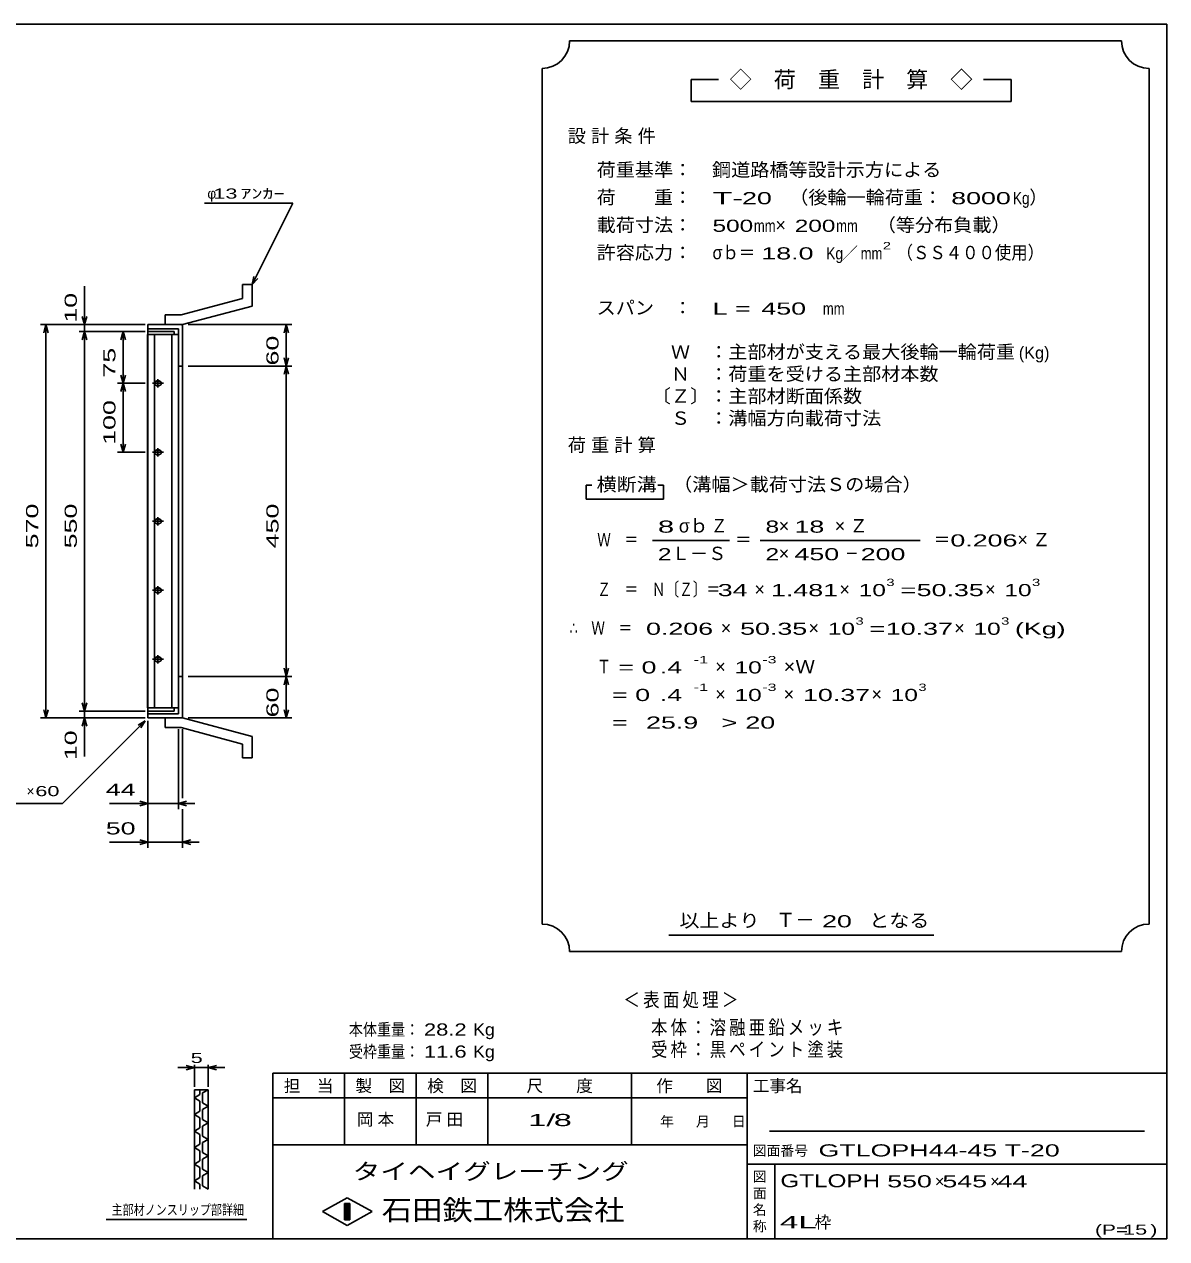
# Model space of a CAD drawing. Units: millimetres, scale not verified. Extents: x -1456 to 1385, y -1026 to 843.
# Drawn here: x -271 to 1385, y -917 to 843 of the extents above; entities that cross this region are included whole.
import ezdxf
from ezdxf.enums import TextEntityAlignment as Align

# ---------------------------------------------------------------- set-up
doc = ezdxf.new("R2010")
doc.units = ezdxf.units.MM
doc.header["$LTSCALE"] = 8
for name, color, linetype, lineweight in [('0_2', 150, 'Continuous', 25), ('16', 3, 'Continuous', 25), ('19', 6, 'Continuous', 25), ('22', 4, 'Continuous', 25), ('32', 4, 'Continuous', 25), ('54', 2, 'Continuous', 25), ('56', 2, 'Continuous', 25)]:
    doc.layers.add(name, color=color, linetype=linetype, lineweight=lineweight)
doc.styles.add('ベクトル', font='')
doc.styles.get('ベクトル').set_extended_font_data('ベクトル')

msp = doc.modelspace()

# ---------------------------------------------------------------- linework, layer by layer
at = {"layer": '0_2'}
for p, q in [((-1383.2, 842.8), (1384.8, 842.8)), ((1384.8, 842.8), (1384.8, -917.2)), ((1384.8, -677.2), (88.8, -677.2)), ((88.8, -677.2), (88.8, -917.2)), ((192.8, -677.2), (192.8, -781.2)), ((296.8, -781.2), (296.8, -677.2)), ((400.8, -677.2), (400.8, -781.2)), ((608.8, -781.2), (608.8, -677.2)), ((776.8, -677.2), (776.8, -917.2)), ((776.8, -713.2), (88.8, -713.2)), ((1352.8, -761.2), (808.8, -761.2)), ((88.8, -781.2), (776.8, -781.2)), ((776.8, -809.2), (1384.8, -809.2)), ((816.8, -917.2), (816.8, -809.2)), ((160.8, -878), (196.8, -858)), ((196.8, -858), (232.8, -878)), ((196.8, -898), (160.8, -878)), ((192.8, -866), (200.8, -866)), ((192.8, -890), (192.8, -866)), ((192.8, -866), (194.4, -866)), ((194.4, -866), (194.4, -890)), ((196, -890), (196, -866)), ((196, -866), (197.6, -866)), ((232.8, -878), (196.8, -898)), ((197.6, -866), (197.6, -890)), ((199.2, -890), (199.2, -866)), ((199.2, -866), (200.8, -866)), ((200.8, -866), (200.8, -890)), ((200.8, -866), (200.8, -890)), ((200.8, -890), (192.8, -890)), ((194.4, -890), (196, -890)), ((197.6, -890), (199.2, -890)), ((1384.8, -917.2), (-1383.2, -917.2))]:
    msp.add_line(p, q, dxfattribs=at)
at = {"layer": '16'}
for p, q in [((-92.7, -148), (-92.7, 393)), ((-92.7, 393), (-92, 393)), ((-54, 397.5), (-92, 397.5)), ((-92, 397.5), (-92, 393)), ((-92, 393), (-54, 393)), ((-92, 393), (-92, -148)), ((-48, 393), (-92, 393)), ((-82.5, 393), (-82.5, -148)), ((-57.5, -148), (-57.5, 393)), ((-54, 393), (-54, 397.5)), ((-48, -148), (-48, 393)), ((-85.5, 322.5), (-69.5, 322.5)), ((-75.5, 325.5), (-79.5, 325.5)), ((-79.5, 319.5), (-75.5, 319.5)), ((-77.5, 328.5), (-77.5, 316.5)), ((-85.5, 222.5), (-69.5, 222.5)), ((-75.5, 225.5), (-79.5, 225.5)), ((-79.5, 219.5), (-75.5, 219.5)), ((-77.5, 228.5), (-77.5, 216.5)), ((-75.5, 125.5), (-79.5, 125.5)), ((-77.5, 128.5), (-77.5, 116.5)), ((-85.5, 122.5), (-69.5, 122.5)), ((-79.5, 119.5), (-75.5, 119.5)), ((-85.5, 22.5), (-69.5, 22.5)), ((-75.5, 25.5), (-79.5, 25.5)), ((-79.5, 19.5), (-75.5, 19.5)), ((-77.5, 28.5), (-77.5, 16.5)), ((-85.5, -77.5), (-69.5, -77.5)), ((-75.5, -74.5), (-79.5, -74.5)), ((-79.5, -80.5), (-75.5, -80.5)), ((-77.5, -71.5), (-77.5, -83.5)), ((-92, -148), (-92.7, -148)), ((-92, -148), (-54, -148)), ((-92, -152.5), (-92, -148)), ((-92, -148), (-48, -148)), ((-54, -152.5), (-92, -152.5)), ((-54, -148), (-54, -152.5))]:
    msp.add_line(p, q, dxfattribs=at)
for centre, radius, start, end in [((-79.5, 322.5), 3, 90, 270), ((-77.5, 322.5), 4, 46.6, 133.4), ((-77.5, 322.5), 4, 226.6, 313.4), ((-75.5, 322.5), 3, 270, 90), ((-79.5, 222.5), 3, 90, 270), ((-77.5, 222.5), 4, 46.6, 133.4), ((-77.5, 222.5), 4, 226.6, 313.4), ((-75.5, 222.5), 3, 270, 90), ((-79.5, 122.5), 3, 90, 270), ((-77.5, 122.5), 4, 46.6, 133.4), ((-75.5, 122.5), 3, 270, 90), ((-77.5, 122.5), 4, 226.6, 313.4), ((-79.5, 22.5), 3, 90, 270), ((-77.5, 22.5), 4, 46.6, 133.4), ((-77.5, 22.5), 4, 226.6, 313.4), ((-75.5, 22.5), 3, 270, 90), ((-79.5, -77.5), 3, 90, 270), ((-77.5, -77.5), 4, 46.6, 133.4), ((-77.5, -77.5), 4, 226.6, 313.4), ((-75.5, -77.5), 3, 270, 90)]:
    msp.add_arc(centre, radius, start, end, dxfattribs=at)
at = {"layer": '19'}
for p, q in [((45, 465.5), (59, 465.5)), ((45, 445.5), (45, 465.5)), ((59, 434.5), (59, 465.5)), ((45, 445.5), (-44, 421.5)), ((-42, 407.5), (59, 434.5)), ((-92, 397.5), (-92, 407.5)), ((-92, 407.5), (-43, 407.5)), ((-67, 421.5), (-44, 421.5)), ((-67, 407.5), (-67, 421.5)), ((-67, 407.5), (-42, 407.5)), ((-43, 407.5), (-42, 406.5)), ((-42, 406.5), (-42, -161.5)), ((-48, 401.5), (-92, 401.5)), ((-48, -156.5), (-48, 401.5)), ((-42, 347.5), (-48, 347.5)), ((-42, -102.5), (-48, -102.5)), ((-92, -162.5), (-92, -152.5)), ((-92, -156.5), (-48, -156.5)), ((-43, -162.5), (-92, -162.5)), ((-67, -162.5), (-42, -162.5)), ((-67, -176.5), (-67, -162.5)), ((-42, -161.5), (-43, -162.5)), ((59, -189.5), (-42, -162.5)), ((-67, -176.5), (-44, -176.5)), ((45, -200.5), (-44, -176.5)), ((59, -220.5), (59, -189.5)), ((45, -220.5), (45, -200.5)), ((45, -220.5), (59, -220.5))]:
    msp.add_line(p, q, dxfattribs=at)
at = {"layer": '22'}
for p, q in [((-10, 583.5), (118, 583.5)), ((59, 465.5), (118, 583.5)), ((59, 465.5), (61.4, 477.2)), ((-184, 407.5), (-184, 463.5)), ((59, 465.5), (67, 474.3)), ((-248, 407.5), (-96, 407.5)), ((-243.2, 395.5), (-240, 407.5)), ((-236.8, 395.5), (-240, 407.5)), ((-240, -162.5), (-240, 407.5)), ((-96, 407.5), (-192, 407.5)), ((-184, 407.5), (-187.2, 419.5)), ((-180.8, 419.5), (-184, 407.5)), ((-184, 407.5), (-184, 397.5)), ((-34, 407.5), (116.4, 407.5)), ((105.2, 395.5), (108.4, 407.5)), ((111.6, 395.5), (108.4, 407.5)), ((108.4, 347.5), (108.4, 407.5)), ((-192, 397.5), (-96, 397.5)), ((-187.2, 385.5), (-184, 397.5)), ((-180.8, 385.5), (-184, 397.5)), ((-184, -152.5), (-184, 397.5)), ((-96, 397.5), (-136, 397.5)), ((-128, 397.5), (-131.2, 385.5)), ((-124.8, 385.5), (-128, 397.5)), ((-128, 397.5), (-128, 322.5)), ((108.4, 347.5), (105.2, 359.5)), ((108.4, 347.5), (111.6, 359.5)), ((-128, 322.5), (-131.2, 334.5)), ((-124.8, 334.5), (-128, 322.5)), ((-34, 347.5), (116.4, 347.5)), ((105.2, 335.5), (108.4, 347.5)), ((111.6, 335.5), (108.4, 347.5)), ((108.4, -102.5), (108.4, 347.5)), ((-136, 322.5), (-96, 322.5)), ((-128, 322.5), (-131.2, 310.5)), ((-124.8, 310.5), (-128, 322.5)), ((-128, 322.5), (-128, 222.5)), ((-128, 222.5), (-131.2, 234.5)), ((-124.8, 234.5), (-128, 222.5)), ((-136, 222.5), (-96, 222.5)), ((-34, -102.5), (116.4, -102.5)), ((108.4, -102.5), (105.2, -90.5)), ((105.2, -114.5), (108.4, -102.5)), ((108.4, -102.5), (111.6, -90.5)), ((111.6, -114.5), (108.4, -102.5)), ((108.4, -162.5), (108.4, -102.5)), ((-184, -152.5), (-187.2, -140.5)), ((-184, -152.5), (-180.8, -140.5)), ((-240, -162.5), (-243.2, -150.5)), ((-240, -162.5), (-236.8, -150.5)), ((-192, -152.5), (-96, -152.5)), ((-184, -162.5), (-184, -152.5)), ((108.4, -162.5), (105.2, -150.5)), ((108.4, -162.5), (111.6, -150.5)), ((-248, -162.5), (-96, -162.5)), ((-216, -286.5), (-96, -166.5)), ((-192, -162.5), (-96, -162.5)), ((-187.2, -174.5), (-184, -162.5)), ((-180.8, -174.5), (-184, -162.5)), ((-184, -218.5), (-184, -162.5)), ((-106.4, -172.9), (-96, -166.5)), ((-102.4, -176.9), (-96, -166.5)), ((-92, -294.5), (-92, -166.5)), ((-92, -350.5), (-92, -166.5)), ((-34, -162.5), (116.4, -162.5)), ((-48, -294.5), (-48, -178.7)), ((-42, -278.5), (-42, -178.7)), ((-376, -286.5), (-216, -286.5)), ((-148, -286.5), (-92, -286.5)), ((-92, -286.5), (-104, -283.3)), ((-104, -289.7), (-92, -286.5)), ((-92, -286.5), (-48, -286.5)), ((-48, -286.5), (-36, -283.3)), ((-36, -289.7), (-48, -286.5)), ((-48, -286.5), (-24, -286.5)), ((-42, -350.5), (-42, -294.5)), ((-148, -342.5), (-92, -342.5)), ((-92, -342.5), (-104, -339.3)), ((-104, -345.7), (-92, -342.5)), ((-92, -342.5), (-42, -342.5)), ((-42, -342.5), (-30, -339.3)), ((-30, -345.7), (-42, -342.5)), ((-42, -342.5), (-18, -342.5))]:
    msp.add_line(p, q, dxfattribs=at)
at = {"layer": '32'}
for p, q in [((-24.8, -669.2), (-36.8, -666)), ((-24.8, -697.2), (-24.8, -665.2)), ((-4.8, -665.2), (-4.8, -697.2)), ((-4.8, -669.2), (7.2, -666)), ((-24.8, -669.2), (-48.8, -669.2)), ((-36.8, -672.4), (-24.8, -669.2)), ((-24.8, -669.2), (-4.8, -669.2)), ((7.2, -672.4), (-4.8, -669.2)), ((-4.8, -669.2), (19.2, -669.2)), ((-24.8, -701.2), (-4.8, -701.2)), ((-24.8, -845.2), (-24.8, -701.2)), ((-16.8, -701.2), (-16.8, -708.4)), ((-4.8, -701.2), (-12.8, -706)), ((-4.8, -701.2), (-4.8, -845.2)), ((-16.8, -708.4), (-24.8, -713.2)), ((-24.8, -713.2), (-16.8, -718)), ((-16.8, -718), (-16.8, -732.4)), ((-12.8, -706), (-12.8, -720.4)), ((-12.8, -720.4), (-4.8, -725.2)), ((-16.8, -732.4), (-24.8, -737.2)), ((-24.8, -737.2), (-16.8, -742)), ((-4.8, -725.2), (-12.8, -730)), ((-12.8, -730), (-12.8, -744.4)), ((-16.8, -756.4), (-24.8, -761.2)), ((-16.8, -742), (-16.8, -756.4)), ((-12.8, -744.4), (-4.8, -749.2)), ((-4.8, -749.2), (-12.8, -754)), ((-12.8, -754), (-12.8, -768.4)), ((-24.8, -761.2), (-16.8, -766)), ((-16.8, -766), (-16.8, -780.4)), ((-12.8, -768.4), (-4.8, -773.2)), ((-4.8, -773.2), (-12.8, -778)), ((-16.8, -780.4), (-24.8, -785.2)), ((-24.8, -785.2), (-16.8, -790)), ((-16.8, -790), (-16.8, -804.4)), ((-12.8, -778), (-12.8, -792.4)), ((-16.8, -804.4), (-24.8, -809.2)), ((-24.8, -809.2), (-16.8, -814)), ((-12.8, -792.4), (-4.8, -797.2)), ((-4.8, -797.2), (-12.8, -802)), ((-12.8, -802), (-12.8, -816.4)), ((-16.8, -814), (-16.8, -828.4)), ((-12.8, -816.4), (-4.8, -821.2)), ((-4.8, -821.2), (-12.8, -826)), ((-12.8, -826), (-12.8, -840.4)), ((-16.8, -828.4), (-24.8, -833.2)), ((-24.8, -833.2), (-16.8, -838)), ((-16.8, -838), (-16.8, -845.2)), ((-12.8, -840.4), (-4.8, -845.2)), ((51.2, -889.2), (-152.8, -889.2))]:
    msp.add_line(p, q, dxfattribs=at)
at = {"layer": '56', "color": 4}
for p, q in [((1319.2, 818.8), (519.2, 818.8)), ((479.2, 778.8), (479.2, -461.2)), ((1359.2, -461.2), (1359.2, 778.8)), ((735.2, 762.8), (695.2, 762.8)), ((695.2, 762.8), (695.2, 730.8)), ((1159.2, 762.8), (1119.2, 762.8)), ((1159.2, 730.8), (1159.2, 762.8)), ((695.2, 730.8), (1159.2, 730.8)), ((551.2, 174.8), (543.2, 174.8)), ((543.2, 174.8), (543.2, 154.8)), ((655.2, 174.8), (647.2, 174.8)), ((655.2, 154.8), (655.2, 174.8)), ((543.2, 154.8), (655.2, 154.8)), ((639.2, 94.8), (751.2, 94.8)), ((795.2, 94.8), (1027.2, 94.8)), ((663.2, -477.2), (1047.2, -477.2)), ((519.2, -501.2), (1319.2, -501.2))]:
    msp.add_line(p, q, dxfattribs=at)
for centre, start, end in [((479.2, 818.8), 270, 0), ((1359.2, 818.8), 180, 270), ((479.2, -501.2), 0, 90), ((1359.2, -501.2), 90, 180)]:
    msp.add_arc(centre, 40, start, end, dxfattribs=at)

# ---------------------------------------------------------------- texts
at = {"layer": '0_2', "style": 'ベクトル'}
for s, height, p in [('担\u3000当', 17.6, (104.8, -695.6)), ('製\u3000図', 17.6, (208.8, -695.6)), ('検\u3000図', 17.6, (312.8, -695.6)), ('尺\u3000\u3000度', 17.6, (456.8, -695.6)), ('作\u3000\u3000図', 17.6, (644.8, -695.6)), ('工事名', 17.6, (784.8, -695.6)), ('年', 14.7, (650.4, -747.2)), ('月', 14.7, (702.4, -747.2)), ('日', 14.7, (754.4, -747.2)), ('図面番号', 14.66, (784.8, -789.6)), ('図', 14.7, (784.8, -827.2)), ('面', 14.7, (784.8, -851.2)), ('名', 14.7, (784.8, -875.2)), ('称', 14.7, (784.8, -899.2))]:
    msp.add_text(s, height=height, dxfattribs=at).set_placement(p, align=Align.MIDDLE_LEFT)
at = {"layer": '0_2', "color": 222, "style": 'ベクトル'}
for s, height, width, p in [('タイヘイグレーチング', 23.46, 1.25, (204.8, -819.6)), ('石田鉄工株式会社', 29.33, 1.1, (246.8, -875.6))]:
    msp.add_text(s, height=height, dxfattribs=dict(at, width=width)).set_placement(p, align=Align.MIDDLE_LEFT)
at = {"layer": '22', "color": 2, "style": 'ベクトル'}
for s, height, p in [('φ', 14.7, (-6, 597.5)), ('×', 14.7, (-268, -268.5)), ('×', 17.6, (1048.8, -834)), ('×', 17.6, (1128.8, -834)), ('枠', 17.6, (874.4, -893.2))]:
    msp.add_text(s, height=height, dxfattribs=at).set_placement(p, align=Align.MIDDLE_LEFT)
for s, height, width, p in [(' 13 ', 14.66, 1.6, (-6, 597.5)), ('ｱﾝｶｰ', 14.66, 1.6, (42, 597.5)), (' 60 ', 14.66, 1.6, (-264, -268.5)), (' 44 ', 17.6, 1.65, (-164, -266.5)), (' 50 ', 17.6, 1.65, (-164, -322.5)), ('本体重量：', 17.6, 0.85, (199.2, -614)), (' 28.2', 17.6, 1.35, (299.2, -614)), ('Kg', 17.6, 1.1, (379.2, -614)), ('受枠重量：', 17.6, 0.85, (199.2, -646)), (' 11.6', 17.6, 1.35, (299.2, -646)), ('Kg', 17.6, 1.1, (379.2, -646)), ('GTLOPH', 18.77, 1.4, (824.8, -833.2)), (' 550 ', 17.6, 1.65, (968.8, -834)), (' 545 ', 17.6, 1.65, (1048.8, -834)), (' 44 ', 17.6, 1.65, (1128.8, -834)), ('4L', 17.6, 2.05, (824, -893.2)), ('(P=', 14.66, 1.55, (1280.8, -904)), (' 15 ', 14.66, 1.6, (1312.8, -904)), (')', 14.7, 1.6, (1360.8, -904))]:
    msp.add_text(s, height=height, dxfattribs=dict(at, width=width)).set_placement(p, align=Align.MIDDLE_LEFT)
at = {"layer": '22', "color": 2, "style": 'ベクトル', "width": 1.65}
for s, p in [(' 10 ', (-204, 399.5)), (' 60 ', (88.4, 337.5)), (' 75 ', (-148, 320)), (' 100 ', (-148, 222.5)), (' 570 ', (-260, 72.5)), (' 550 ', (-204, 72.5)), (' 450 ', (88.4, 72.5)), (' 60 ', (88.4, -172.5)), (' 10 ', (-204, -234.5))]:
    msp.add_text(s, height=17.6, rotation=90, dxfattribs=at).set_placement(p, align=Align.MIDDLE_LEFT)
at = {"layer": '22', "color": 2, "char_height": 17.6, "attachment_point": 4, "style": 'ベクトル'}
for s, insert in [('\\T1.25;岡本\u3000', (210.8, -745.2)), ('\\T1.25;戸田\u3000', (310.8, -745.2))]:
    msp.add_mtext(s, dxfattribs=dict(at, insert=insert))
at = {"layer": '32', "color": 2, "style": 'ベクトル'}
for s, width, p in [(' 5 ', 1.6, (-38.8, -655.2)), ('主部材ノンスリップ部詳細', 0.8, (-144.8, -875.2))]:
    msp.add_text(s, height=14.66, dxfattribs=dict(at, width=width)).set_placement(p, align=Align.MIDDLE_LEFT)
at = {"layer": '54', "style": 'ベクトル'}
for s, width, p in [('1/', 2, (459.2, -745.2)), (' 8 ', 2, (483.2, -745.2)), ('GTLOPH44-45 T-20         ', 1.65, (880, -789.2))]:
    msp.add_text(s, height=17.6, dxfattribs=dict(at, width=width)).set_placement(p, align=Align.MIDDLE_LEFT)
at = {"layer": '54', "char_height": 20.53, "attachment_point": 4, "style": 'ベクトル'}
for s, insert in [('\\T1.2;\\W0.85;＜表面処理＞', (597.2, -572)), ('\\T1.19;\\W0.85;本体：溶融亜鉛メッキ', (637.2, -612)), ('\\T1.19;\\W0.85;受枠：黒ペイント塗装', (637.2, -644))]:
    msp.add_mtext(s, dxfattribs=dict(at, insert=insert))
at = {"layer": '56', "style": 'ベクトル'}
for s, height, p in [('◇\u3000荷\u3000重\u3000計\u3000算\u3000◇', 23.46, (751.2, 762.8)), ('）', 19.4, (1185.6, 592)), ('×', 19.4, (817.6, 552)), ('／', 17.6, (913.2, 510.8)), ('(Kg)', 17.6, (1170.4, 366.8)), ('σｂ', 19.35, (677.6, 116)), ('×', 19.4, (822.4, 116)), ('Ｌ－Ｓ', 19.35, (667.2, 76)), ('×', 19.4, (822.4, 76)), ('×', 19.4, (787.2, 24)), ('×', 19.4, (910.4, 24)), ('×', 19.4, (1121.6, 24)), ('×', 19.4, (738.4, -32)), ('×', 19.4, (865.6, -32)), ('×', 19.4, (1076.8, -32)), ('×', 19.4, (730.4, -88)), ('×', 19.4, (730.4, -128)), ('×', 19.4, (829.6, -128)), ('×', 19.4, (956.8, -128)), ('Ｔ－', 20.53, (818.4, -455.2))]:
    msp.add_text(s, height=height, dxfattribs=at).set_placement(p, align=Align.MIDDLE_LEFT)
for s, height, width, p in [('荷重基準：\u3000', 19.35, 1.05, (558.4, 632)), ('鋼道路橋等設計示方による', 19.35, 1.05, (725.6, 632)), ('荷\u3000\u3000重：\u3000', 19.35, 1.05, (558.4, 592)), ('T-', 17.6, 2, (726.4, 590.8)), (' 20 ', 17.6, 1.65, (758.4, 590.8)), ('（後輪一輪荷重：', 19.35, 1.05, (837.6, 592)), (' 8000', 17.6, 1.65, (1061.6, 590.8)), ('Kg', 17.6, 0.85, (1161.6, 590.8)), ('載荷寸法：\u3000', 19.35, 1.05, (558.4, 552)), ('\u3000（等分布負載）', 19.35, 1.05, (936.8, 552)), ('500', 17.6, 1.5, (726.4, 550.8)), ('mm', 17.6, 0.8, (786.4, 550.8)), ('200', 17.6, 1.5, (845.6, 550.8)), ('mm', 17.6, 0.8, (905.6, 550.8)), ('許容応力：\u3000', 19.35, 1.05, (558.4, 512)), ('σｂ＝', 19.35, 0.9, (726.4, 512)), (' 18.0', 17.6, 1.65, (786.4, 510.8)), ('Kg', 17.6, 0.85, (891.2, 510.8)), ('mm', 17.6, 0.8, (941.2, 510.8)), ('2', 10.6, 1.5, (973.2, 522)), ('（ＳＳ４００使用）', 19.35, 0.9, (993.2, 512)), ('スパン\u3000：\u3000', 19.35, 1.05, (558.4, 432)), ('L =', 17.6, 1.65, (726.4, 430.8)), (' 450 ', 17.6, 1.65, (786.4, 430.8)), ('mm', 17.6, 0.8, (886.4, 430.8)), ('\u3000Ｗ\u3000：主部材が支える最大後輪一輪荷重', 19.35, 1.05, (638.4, 368)), ('\u3000Ｎ\u3000：荷重を受ける主部材本数', 19.35, 1.05, (638.4, 336)), ('〔Ｚ〕：主部材断面係数', 19.35, 1.05, (638.4, 304)), ('\u3000Ｓ\u3000：溝幅方向載荷寸法', 19.35, 1.05, (638.4, 272)), ('横断溝', 19.35, 1.1, (558.4, 176)), ('\u3000（溝幅＞載荷寸法Ｓの場合）', 19.35, 1.05, (641.6, 176)), ('8', 17.6, 1.8, (647.2, 114.8)), ('Ｚ', 19.4, 0.9, (724, 116)), ('8', 17.6, 1.5, (803.2, 114.8)), (' 18 ', 17.6, 1.65, (834.4, 114.8)), ('Ｗ\u3000＝', 19.35, 0.75, (559.2, 96)), ('＝', 19.4, 0.9, (759.2, 96)), ('＝', 19.4, 0.9, (1047.2, 96)), ('0.206', 17.6, 1.65, (1071.2, 94.8)), ('2', 17.6, 1.5, (647.2, 74.8)), ('2', 17.6, 1.5, (803.2, 74.8)), (' 450 ', 17.6, 1.65, (834.4, 74.8)), ('－', 19.4, 0.75, (918.4, 76)), (' 200 ', 17.6, 1.65, (930.4, 74.8)), ('Ｚ\u3000＝\u3000Ｎ〔Ｚ〕＝', 19.35, 0.75, (559.2, 24)), ('3', 10.6, 1.5, (978.4, 34)), ('3', 10.6, 1.5, (1189.6, 34)), (' 34 ', 17.6, 1.65, (723.2, 22.8)), ('1.481', 17.6, 1.65, (811.2, 22.8)), ('10', 17.6, 1.5, (938.4, 22.8)), ('=', 17.6, 1.7, (998.4, 22.8)), ('50.35', 17.6, 1.65, (1022.4, 22.8)), ('10', 17.6, 1.5, (1149.6, 22.8)), ('3', 10.6, 1.5, (933.6, -22)), ('3', 10.6, 1.5, (1144.8, -22)), ('∴\u3000Ｗ\u3000＝', 19.35, 0.75, (519.2, -32)), (' 0.206', 17.6, 1.65, (619.2, -33.2)), ('50.35', 17.6, 1.65, (766.4, -33.2)), ('10', 17.6, 1.5, (893.6, -33.2)), ('=', 17.6, 1.7, (953.6, -33.2)), ('10.37', 17.6, 1.65, (977.6, -33.2)), ('10', 17.6, 1.5, (1104.8, -33.2)), ('(Kg)', 17.6, 1.65, (1164.8, -33.2)), ('Ｔ', 19.4, 0.75, (559.2, -88)), (' = 0', 17.6, 1.65, (579.2, -89.2)), (' .4 ', 17.6, 1.65, (639.2, -89.2)), ('-1', 10.56, 1.65, (699.2, -78)), ('10', 17.6, 1.5, (758.4, -89.2)), ('-3', 10.56, 1.65, (798.4, -78)), ('×Ｗ', 19.35, 1.1, (829.6, -88)), ('  = 0', 17.6, 1.65, (559.2, -129.2)), (' .4 ', 17.6, 1.65, (639.2, -129.2)), ('-1', 10.56, 1.65, (699.2, -118)), ('10', 17.6, 1.5, (758.4, -129.2)), ('-3', 10.56, 1.65, (798.4, -118)), ('10.37', 17.6, 1.65, (857.6, -129.2)), ('10', 17.6, 1.5, (984.8, -129.2)), ('3', 10.6, 1.5, (1024.8, -118)), ('  =', 17.6, 1.65, (559.2, -169.2)), (' 25.9', 17.6, 1.65, (619.2, -169.2)), ('>', 17.6, 1.7, (739.2, -169.2)), (' 20 ', 17.6, 1.65, (763.2, -169.2)), ('以上より\u3000', 19.35, 1.1, (678.4, -456)), (' 20 ', 17.6, 1.65, (874.4, -457.2)), ('となる', 19.35, 1.1, (953.6, -456))]:
    msp.add_text(s, height=height, dxfattribs=dict(at, width=width)).set_placement(p, align=Align.MIDDLE_LEFT)
at = {"layer": '56', "char_height": 19.35, "attachment_point": 4, "style": 'ベクトル'}
for s, insert in [('\\T1.28;設計条件', (516.4, 680)), ('\\T1.28;荷重計算', (516.4, 232)), ('\\T1.42;×Ｚ', (903.6, 116)), ('\\T1.42;×Ｚ', (1168.4, 96))]:
    msp.add_mtext(s, dxfattribs=dict(at, insert=insert))

doc.saveas('drawing.dxf')
